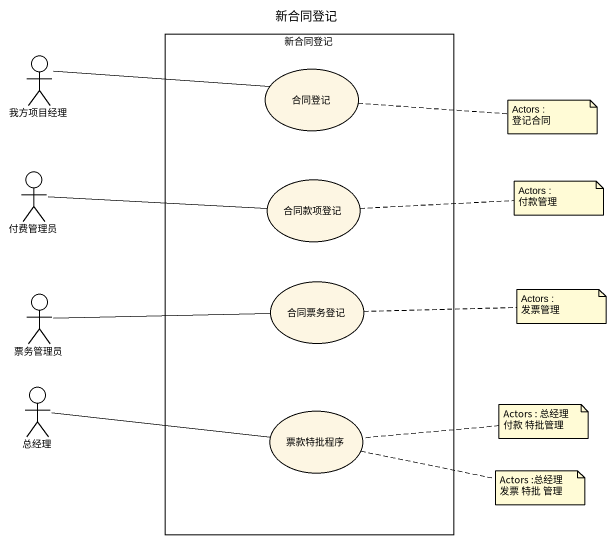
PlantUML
@startuml
title 新合同登记
rectangle 新合同登记 {
  usecase 合同登记
  usecase 合同款项登记
  usecase 合同票务登记
  usecase 票款特批程序
}
actor 我方项目经理
actor 付费管理员
actor 票务管理员
actor 总经理
我方项目经理 -right- 合同登记
付费管理员 -right- 合同款项登记
票务管理员 -right- 合同票务登记
总经理 -right- 票款特批程序
note right of 合同登记 : Actors : 登记合同
note right of 合同款项登记 : Actors : 付款管理
note right of 合同票务登记 : Actors : 发票管理
note right of 票款特批程序 : Actors : 总经理 付款 特批管理
note right of 票款特批程序 : Actors :总经理 发票 特批 管理
@enduml
